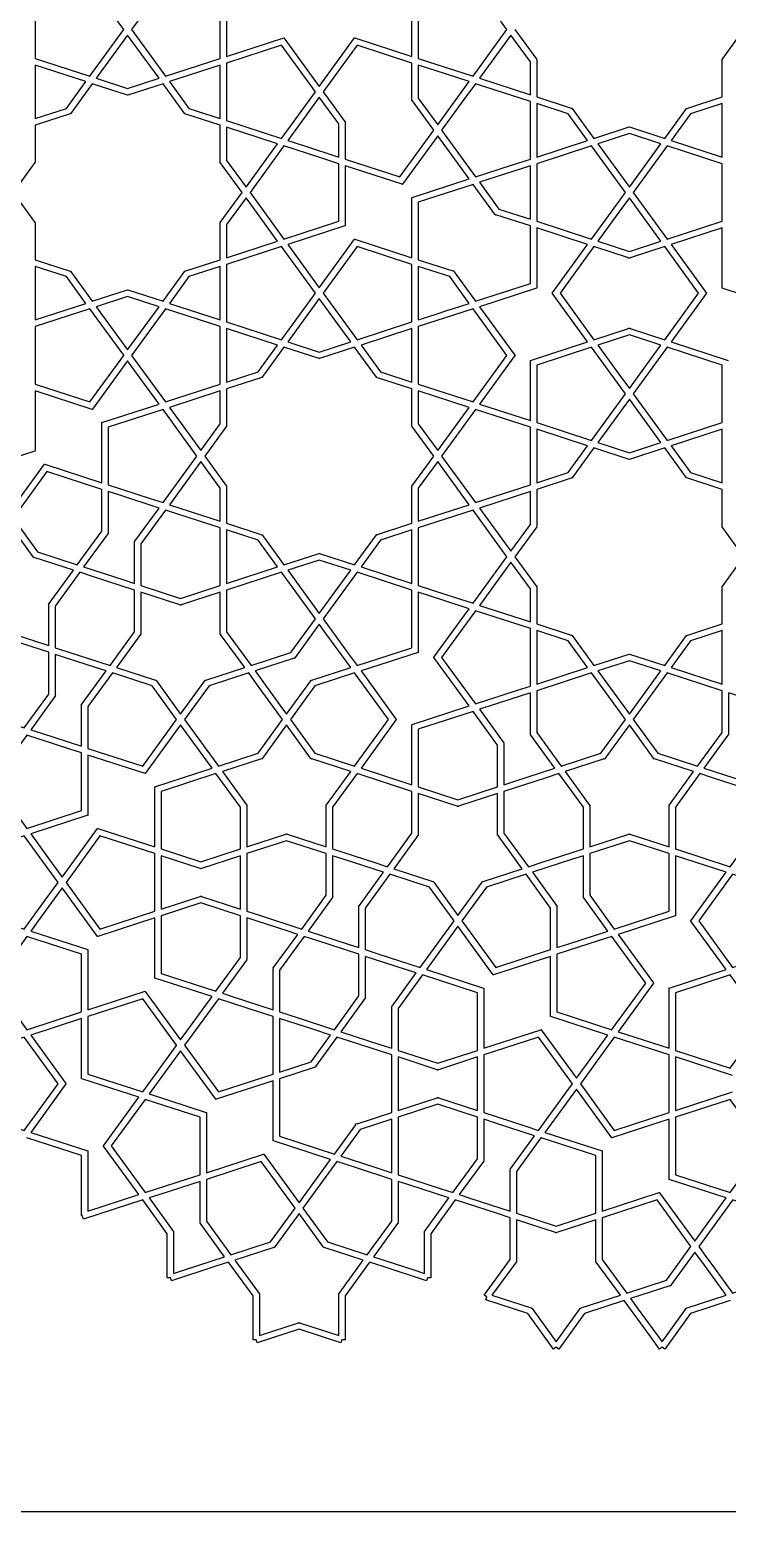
# Model space of a CAD drawing. Header units: millimetres. Extents: x -350 to 350, y -350 to 350.
# Drawn here: x -141.5 to 23.1, y -350 to 0 of the extents above; entities that cross this region are included whole.
import ezdxf

# ---------------------------------------------------------------- set-up
doc = ezdxf.new("R2010")
doc.units = ezdxf.units.MM
for name, color, linetype, true_color in [('canvas_boundary', 7, 'Continuous', 0x505050), ('strapwork_inner', 7, 'Continuous', 0xff8000), ('strapwork_outer', 7, 'Continuous', 0xff0000)]:
    doc.layers.add(name, color=color, linetype=linetype, true_color=true_color)

msp = doc.modelspace()

# ---------------------------------------------------------------- linework, layer by layer
at = {"layer": 'canvas_boundary'}
msp.add_lwpolyline([(-350, -350), (350, -350), (350, 350), (-350, 350)], close=True, dxfattribs=at)
at = {"layer": 'strapwork_inner', "true_color": 0xff8000}
for points in [[(-119.33, 0), (-127.32, 11.01), (-140.26, 6.8), (-140.26, 0), (-140.26, -6.8), (-127.32, -11.01)], [(-109.48, 11.01), (-117.47, 0), (-109.48, -11.01), (-96.54, -6.8), (-96.54, 6.8)], [(-41.3, -9.57), (-41.3, -9.57), (-36.87, -11.01), (-28.88, 0), (-36.87, 11.01), (-41.3, 9.57), (-41.3, 9.57), (-49.81, 6.8), (-49.81, -6.8)], [(-110.98, -11.49), (-118.4, -1.28), (-125.82, -11.49), (-118.4, -13.91)], [(-35.37, -11.49), (-23.36, -15.4), (-23.36, -7.59), (-27.95, -1.27)], [(-79.37, -21.94), (-74.1, -14.69), (-82.1, -3.69), (-95.04, -7.89), (-95.04, -7.9), (-95.04, -7.9), (-95.04, -21.5), (-82.1, -25.7)], [(-67.09, -21.8), (-66.98, -21.94), (-67.09, -22.01), (-67.09, -30.58), (-54.15, -34.78), (-46.15, -23.78), (-46.16, -23.77), (-46.16, -23.77), (-51.19, -16.85), (-51.31, -16.85), (-51.31, -16.67), (-51.42, -16.53), (-51.31, -16.46), (-51.31, -7.89), (-64.25, -3.69), (-72.25, -14.69), (-67.21, -21.62), (-67.09, -21.62)], [(-132.84, -18.6), (-128.25, -12.28), (-140.26, -8.38), (-140.26, -21.01)], [(-103.96, -18.6), (-96.54, -21.01), (-96.54, -8.38), (-108.55, -12.28)], [(-45.23, -22.5), (-42.78, -19.13), (-42.78, -19.13), (-37.8, -12.28), (-45.85, -9.66), (-45.85, -9.66), (-49.81, -8.38), (-49.81, -16.18)], [(-131.9, -19.86), (-131.95, -19.82), (-131.93, -19.88), (-140.26, -22.59), (-140.26, -31.35), (-140.33, -31.35), (-140.28, -31.38), (-145.42, -38.47), (-140.28, -45.56), (-140.33, -45.59), (-140.26, -45.59), (-140.26, -54.35), (-131.93, -57.06), (-131.95, -57.12), (-131.9, -57.08), (-126.75, -64.17), (-118.42, -61.46), (-118.4, -61.52), (-118.38, -61.46), (-110.05, -64.17), (-104.9, -57.08), (-104.85, -57.12), (-104.87, -57.06), (-96.54, -54.35), (-96.54, -45.59), (-96.48, -45.59), (-96.53, -45.56), (-91.38, -38.47), (-96.53, -31.38), (-96.48, -31.35), (-96.54, -31.35), (-96.54, -22.59), (-104.87, -19.88), (-104.85, -19.82), (-104.9, -19.86), (-110.05, -12.77), (-118.38, -15.48), (-118.4, -15.42), (-118.42, -15.48), (-126.75, -12.77)], [(-27.78, -32.01), (-27.78, -32.01), (-23.36, -30.58), (-23.36, -16.97), (-36.3, -12.77), (-39.03, -16.53), (-39.03, -16.53), (-44.3, -23.78), (-36.3, -34.78)], [(-68.59, -22.28), (-73.18, -15.97), (-75.62, -19.34), (-80.6, -26.19), (-76.64, -27.47), (-68.59, -30.09)], [(-21.86, -17.46), (-21.86, -30.09), (-9.85, -26.19), (-14.44, -19.87)], [(21.86, -30.09), (21.86, -17.46), (14.44, -19.87), (9.85, -26.19)], [(-95.04, -23.07), (-95.04, -30.88), (-90.45, -37.19), (-83.03, -26.98)], [(-89.52, -38.47), (-81.53, -49.48), (-68.59, -45.27), (-68.59, -31.67), (-73.01, -30.23), (-81.53, -27.46)], [(-53.61, -36.53), (-67.09, -32.16), (-67.09, -46.33), (-67.08, -46.36), (-67.09, -46.36), (-67.09, -46.37), (-67.12, -46.37), (-80.6, -50.75), (-73.18, -60.97), (-64.85, -49.5), (-64.84, -49.47), (-64.83, -49.48), (-64.82, -49.47), (-64.79, -49.49), (-51.31, -53.87), (-51.31, -39.69), (-51.32, -39.66), (-51.31, -39.66), (-51.31, -39.65), (-51.28, -39.65), (-37.8, -35.27), (-45.23, -25.05), (-53.56, -36.52), (-53.57, -36.55), (-53.58, -36.55), (-53.58, -36.55)], [(-21.86, -31.67), (-21.86, -36.32), (-21.86, -36.32), (-21.86, -45.27), (-15.39, -47.37), (-8.92, -49.48), (-4.93, -43.97), (-0.93, -38.47), (-8.92, -27.46)], [(0, -37.19), (7.42, -26.98), (0, -24.56), (-7.42, -26.98)], [(0.93, -38.47), (6.19, -45.71), (6.19, -45.71), (8.92, -49.48), (21.86, -45.27), (21.86, -36.32), (21.86, -36.32), (21.86, -31.67), (8.92, -27.46)], [(-23.36, -40.62), (-23.36, -32.15), (-31.42, -34.77), (-31.42, -34.77), (-35.37, -36.06), (-30.79, -42.37), (-23.36, -44.79), (-23.36, -40.62)], [(-36.87, -36.55), (-49.81, -40.75), (-49.81, -54.35), (-41.67, -57), (-41.57, -56.93), (-41.46, -57.07), (-41.3, -57.12), (-41.34, -57.24), (-36.3, -64.17), (-23.36, -59.97), (-23.36, -46.36), (-31.51, -43.72), (-31.61, -43.79), (-31.71, -43.65), (-31.88, -43.59), (-31.84, -43.47)], [(-95.04, -53.87), (-83.03, -49.96), (-90.45, -39.75), (-95.04, -46.06)], [(-2.45, -43.11), (-3.71, -44.86), (-4.98, -46.6), (-4.98, -46.6), (-7.42, -49.96), (0, -52.38), (7.42, -49.96), (2.45, -43.11), (2.45, -43.11), (0, -39.75), (-2.45, -43.11)], [(-27.04, -76.97), (-35.37, -88.43), (-23.36, -92.34), (-23.36, -78.17), (-23.37, -78.13), (-23.36, -78.13), (-23.36, -78.12), (-23.33, -78.12), (-9.85, -73.74), (-18.18, -62.27), (-18.21, -62.25), (-18.2, -62.25), (-18.21, -62.24), (-18.18, -62.22), (-9.85, -50.75), (-15.86, -48.8), (-21.86, -46.85), (-21.86, -61.02), (-21.85, -61.05), (-21.86, -61.06), (-21.86, -61.07), (-21.89, -61.07), (-35.37, -65.45), (-27.04, -76.91), (-27.02, -76.93), (-27.02, -76.94), (-27.02, -76.95)], [(-82.1, -51.24), (-95.04, -55.44), (-95.04, -69.05), (-82.1, -73.25), (-74.1, -62.25)], [(-64.25, -73.25), (-51.31, -69.05), (-51.31, -64.4), (-51.31, -60.09), (-51.31, -55.44), (-64.25, -51.24), (-72.25, -62.25), (-72.24, -62.26), (-72.24, -62.26)], [(0, -53.95), (-0.17, -54.01), (-0.21, -53.89), (-8.35, -51.24), (-16.35, -62.25), (-8.35, -73.25), (-0.21, -70.61), (-0.17, -70.49), (0, -70.54), (0.17, -70.49), (0.2, -70.61), (8.35, -73.25), (16.35, -62.25), (8.35, -51.24), (0.2, -53.89), (0.17, -54.01)], [(-132.84, -58.34), (-140.26, -55.93), (-140.26, -68.56), (-128.25, -64.66)], [(-96.54, -55.93), (-103.96, -58.34), (-108.55, -64.66), (-96.54, -68.56)], [(-49.81, -64.4), (-49.81, -68.56), (-45.85, -67.28), (-45.85, -67.28), (-43.1, -66.38), (-41.76, -65.94), (-37.8, -64.66), (-42.39, -58.34), (-49.81, -55.93), (-49.81, -60.09)], [(-140.26, -80.59), (-140.26, -83.74), (-127.33, -87.95), (-119.33, -76.94), (-119.33, -76.93), (-119.33, -76.93), (-127.33, -65.93), (-140.26, -70.14), (-140.26, -80.59)], [(-110.98, -65.45), (-118.4, -63.03), (-125.83, -65.45), (-118.4, -75.67)], [(-117.47, -76.94), (-109.48, -87.95), (-96.54, -83.74), (-96.54, -70.14), (-109.48, -65.93)], [(-65.75, -73.74), (-73.18, -63.52), (-80.6, -73.74), (-73.18, -76.15)], [(-28.88, -76.94), (-36.87, -65.93), (-41.3, -67.37), (-49.81, -70.14), (-49.81, -83.74), (-36.87, -87.95)], [(-95.04, -83.26), (-87.61, -80.84), (-83.03, -74.53), (-95.04, -70.63)], [(-51.31, -70.63), (-63.33, -74.53), (-58.74, -80.84), (-51.31, -83.26)], [(-2.45, -81.38), (-2.45, -81.38), (0, -84.75), (2.45, -81.38), (2.45, -81.38), (7.42, -74.53), (0, -72.12), (-7.42, -74.53)], [(-73.18, -77.67), (-73.2, -77.72), (-81.53, -75.02), (-86.68, -82.1), (-86.73, -82.07), (-86.71, -82.13), (-95.04, -84.83), (-95.04, -93.59), (-95.1, -93.59), (-95.05, -93.63), (-100.2, -100.72), (-95.05, -107.8), (-95.1, -107.84), (-95.04, -107.84), (-95.04, -116.6), (-86.71, -119.31), (-86.73, -119.37), (-86.68, -119.33), (-81.53, -126.42), (-73.2, -123.71), (-73.18, -123.77), (-73.16, -123.71), (-64.83, -126.42), (-59.68, -119.33), (-59.63, -119.37), (-59.65, -119.31), (-51.31, -116.6), (-51.31, -107.84), (-51.25, -107.84), (-51.3, -107.8), (-46.15, -100.72), (-51.3, -93.63), (-51.25, -93.59), (-51.31, -93.59), (-51.31, -84.83), (-59.65, -82.13), (-59.63, -82.07), (-59.68, -82.1), (-64.83, -75.02), (-73.16, -77.72)], [(-21.86, -92.83), (-21.85, -92.83), (-21.85, -92.83), (-8.92, -97.03), (-0.93, -86.02), (-6.19, -78.78), (-6.19, -78.78), (-8.92, -75.02), (-21.86, -79.22)], [(6.19, -78.78), (6.19, -78.78), (0.93, -86.02), (8.92, -97.03), (21.86, -92.83), (21.86, -79.22), (8.92, -75.02)], [(-101.13, -99.44), (-96.54, -93.13), (-96.54, -85.32), (-108.55, -89.22)], [(-37.8, -89.22), (-49.81, -85.32), (-49.81, -93.13), (-45.23, -99.44)], [(0, -99.93), (7.42, -97.52), (0, -87.3), (-7.42, -97.52)], [(-110.05, -111.72), (-102.05, -100.72), (-110.05, -89.71), (-122.99, -93.92), (-122.99, -107.52), (-113.05, -110.75)], [(-23.36, -93.92), (-36.3, -89.71), (-44.3, -100.72), (-36.3, -111.72), (-23.36, -107.52)], [(-9.85, -98.31), (-21.86, -94.4), (-21.86, -107.03), (-14.44, -104.62)], [(21.86, -94.4), (9.85, -98.31), (14.44, -104.62), (21.86, -107.03)], [(-8.35, -98.79), (-13.5, -105.88), (-13.55, -105.84), (-13.53, -105.9), (-21.86, -108.61), (-21.86, -117.37), (-21.92, -117.37), (-21.87, -117.41), (-27.02, -124.49), (-21.87, -131.58), (-21.92, -131.62), (-21.86, -131.62), (-21.86, -140.38), (-13.53, -143.09), (-13.55, -143.14), (-13.5, -143.11), (-8.35, -150.2), (-0.02, -147.49), (0, -147.55), (0.02, -147.49), (8.35, -150.2), (13.5, -143.11), (13.55, -143.14), (13.53, -143.09), (21.86, -140.38), (21.86, -131.62), (21.92, -131.62), (21.87, -131.58), (27.02, -124.49), (21.87, -117.41), (21.92, -117.37), (21.86, -117.37), (21.86, -108.61), (13.53, -105.9), (13.55, -105.84), (13.5, -105.88), (8.35, -98.79), (0.02, -101.5), (0, -101.44), (-0.02, -101.5)], [(-137.43, -104.41), (-145.43, -115.41), (-145.42, -115.42), (-145.42, -115.42), (-139.64, -123.38), (-130.28, -126.42), (-124.49, -118.45), (-124.49, -108.61)], [(-96.54, -116.11), (-96.54, -108.31), (-101.13, -101.99), (-108.55, -112.21)], [(-37.8, -112.21), (-45.23, -101.99), (-49.81, -108.31), (-49.81, -116.11)], [(-122.99, -118.94), (-122.99, -119.06), (-123.08, -119.06), (-128.78, -126.91), (-119.3, -129.99), (-119.3, -129.99), (-116.76, -130.81), (-116.76, -121.12), (-116.84, -121.06), (-116.76, -120.96), (-116.76, -120.84), (-116.67, -120.84), (-110.98, -113), (-120.46, -109.92), (-122.99, -109.1), (-122.99, -118.79), (-122.92, -118.84)], [(-23.36, -109.1), (-35.37, -113), (-27.95, -123.22), (-23.36, -116.9)], [(-109.48, -113.49), (-115.26, -121.45), (-115.26, -131.3), (-105.9, -134.34), (-96.54, -131.3), (-96.54, -117.69)], [(-28.88, -124.49), (-36.87, -113.49), (-49.81, -117.69), (-49.81, -131.3), (-43.34, -133.4), (-36.87, -135.5)], [(-95.04, -118.18), (-95.04, -130.81), (-83.03, -126.91), (-87.62, -120.59)], [(-58.74, -120.59), (-63.33, -126.91), (-51.31, -130.81), (-51.31, -118.18)], [(-73.18, -125.28), (-80.6, -127.69), (-73.18, -137.91), (-65.75, -127.69)], [(-23.36, -139.89), (-23.36, -132.08), (-27.95, -125.77), (-35.37, -135.99)], [(-135.49, -145.99), (-132.49, -146.96), (-132.49, -146.96), (-122.55, -150.2), (-116.76, -142.23), (-116.76, -132.39), (-126.71, -129.16), (-126.71, -129.16), (-129.7, -128.18), (-135.49, -136.15)], [(-82.1, -128.18), (-95.04, -132.39), (-95.04, -142.23), (-89.25, -150.2), (-79.89, -147.15), (-74.1, -139.19)], [(-66.1, -147.65), (-64.25, -150.2), (-51.31, -145.99), (-51.31, -132.39), (-64.25, -128.18), (-72.25, -139.19), (-66.1, -147.65)], [(-111.76, -153.62), (-111.69, -153.72), (-111.57, -153.76), (-111.6, -153.85), (-105.9, -161.69), (-100.2, -153.85), (-100.23, -153.76), (-100.12, -153.72), (-100.04, -153.62), (-99.97, -153.68), (-90.75, -150.68), (-96.45, -142.84), (-96.54, -142.84), (-96.54, -142.72), (-96.61, -142.62), (-96.54, -142.57), (-96.54, -132.87), (-105.76, -135.87), (-105.78, -135.95), (-105.9, -135.92), (-106.02, -135.95), (-106.05, -135.87), (-115.26, -132.87), (-115.26, -142.57), (-115.19, -142.62), (-115.26, -142.72), (-115.26, -142.84), (-115.35, -142.84), (-121.05, -150.68), (-111.83, -153.68)], [(-54.97, -162.97), (-55, -162.99), (-63.33, -174.46), (-51.31, -178.36), (-51.31, -164.19), (-51.32, -164.16), (-51.31, -164.15), (-51.31, -164.14), (-51.28, -164.14), (-37.8, -159.76), (-46.13, -148.3), (-46.16, -148.28), (-46.15, -148.27), (-46.16, -148.26), (-46.13, -148.24), (-37.8, -136.78), (-43.81, -134.82), (-49.81, -132.87), (-49.81, -147.05), (-49.8, -147.08), (-49.81, -147.08), (-49.81, -147.09), (-49.84, -147.09), (-63.33, -151.47), (-55, -162.94), (-54.97, -162.96), (-54.98, -162.97)], [(-23.36, -155.07), (-23.36, -141.47), (-36.3, -137.26), (-44.3, -148.27), (-36.3, -159.28), (-26.36, -156.05), (-26.36, -156.05)], [(-71.61, -142.62), (-73.18, -140.46), (-78.87, -148.31), (-78.85, -148.39), (-78.96, -148.43), (-79.04, -148.53), (-79.11, -148.48), (-88.33, -151.47), (-82.47, -159.54), (-82.47, -159.54), (-80.9, -161.69), (-75.2, -153.85), (-75.23, -153.76), (-75.12, -153.72), (-75.04, -153.63), (-74.97, -153.68), (-65.75, -150.68), (-71.61, -142.62)], [(-21.86, -141.96), (-21.86, -154.59), (-9.85, -150.68), (-14.44, -144.37)], [(9.85, -150.68), (21.86, -154.59), (21.86, -141.96), (14.44, -144.37)], [(-146.35, -144.04), (-155.72, -147.08), (-155.72, -160.69), (-142.78, -164.89), (-136.99, -156.93), (-136.99, -147.08)], [(-129.17, -159.31), (-123.48, -151.47), (-126.01, -150.65), (-126.01, -150.65), (-135.49, -147.57), (-135.49, -157.26), (-135.42, -157.31), (-135.49, -157.41), (-135.49, -157.54), (-135.58, -157.54), (-141.28, -165.38), (-138.74, -166.2), (-138.74, -166.2), (-129.26, -169.28), (-129.26, -159.59), (-129.34, -159.54), (-129.26, -159.44), (-129.26, -159.31)], [(0, -161.69), (7.42, -151.47), (0, -149.06), (-7.42, -151.47)], [(-114.83, -173.97), (-106.83, -162.97), (-112.62, -155), (-121.98, -151.96), (-127.76, -159.92), (-127.76, -169.77)], [(-81.83, -162.97), (-87.97, -154.51), (-87.97, -154.51), (-89.83, -151.96), (-99.19, -155), (-104.97, -162.97), (-96.98, -173.97), (-87.62, -170.93)], [(-74.19, -155), (-79.97, -162.97), (-74.19, -170.93), (-64.84, -173.97), (-64.84, -173.97), (-64.83, -173.97), (-56.83, -162.97), (-64.83, -151.96)], [(-16.08, -173.97), (-6.71, -170.93), (-0.93, -162.97), (-8.92, -151.96), (-21.86, -156.16), (-21.86, -166.01)], [(8.92, -151.96), (0.93, -162.97), (6.71, -170.93), (16.08, -173.97), (21.86, -166.01), (21.86, -156.16)], [(-29.52, -168.62), (-29.59, -168.67), (-29.59, -178.36), (-27.06, -177.54), (-17.58, -174.46), (-23.27, -166.62), (-23.36, -166.62), (-23.36, -166.49), (-23.44, -166.39), (-23.36, -166.34), (-23.36, -156.65), (-32.84, -159.73), (-32.84, -159.73), (-35.38, -160.55), (-29.68, -168.39), (-29.59, -168.39), (-29.59, -168.52)], [(23.36, -166.62), (23.27, -166.62), (17.58, -174.46), (27.06, -177.54), (27.06, -177.54), (29.59, -178.36), (29.59, -168.67), (29.51, -168.62), (29.59, -168.52), (29.59, -168.39), (29.68, -168.39), (35.37, -160.55), (25.89, -157.47), (25.89, -157.47), (23.36, -156.65), (23.36, -166.34), (23.43, -166.39), (23.36, -166.49)], [(-127.76, -185.55), (-127.76, -185.56), (-127.8, -185.56), (-141.28, -189.94), (-136.81, -196.09), (-133.85, -200.16), (-125.52, -188.69), (-125.51, -188.66), (-125.5, -188.67), (-125.5, -188.66), (-125.47, -188.68), (-111.99, -193.06), (-111.99, -178.88), (-112, -178.85), (-111.99, -178.85), (-111.99, -178.84), (-111.96, -178.84), (-98.48, -174.46), (-105.9, -164.24), (-114.23, -175.71), (-114.24, -175.74), (-114.25, -175.73), (-114.26, -175.74), (-114.28, -175.72), (-127.76, -171.34), (-127.76, -185.52), (-127.75, -185.55)], [(-96.05, -175.25), (-90.35, -183.09), (-90.27, -183.09), (-90.27, -183.21), (-90.19, -183.31), (-90.27, -183.36), (-90.27, -193.06), (-81.05, -190.06), (-81.02, -189.98), (-80.9, -190.01), (-80.79, -189.98), (-80.76, -190.06), (-71.54, -193.06), (-71.54, -183.36), (-71.61, -183.31), (-71.54, -183.21), (-71.54, -183.09), (-71.45, -183.09), (-65.75, -175.25), (-74.97, -172.25), (-75.04, -172.31), (-75.12, -172.21), (-75.23, -172.17), (-75.21, -172.08), (-80.9, -164.24), (-86.6, -172.08), (-86.57, -172.17), (-86.69, -172.21), (-86.76, -172.31), (-86.83, -172.25)], [(-31.09, -169), (-36.88, -161.04), (-49.81, -165.24), (-49.81, -178.85), (-40.45, -181.89), (-31.09, -178.85)], [(-5.67, -172.17), (-5.79, -172.21), (-5.86, -172.31), (-5.93, -172.25), (-15.15, -175.25), (-9.45, -183.09), (-9.36, -183.09), (-9.36, -183.21), (-9.29, -183.31), (-9.36, -183.36), (-9.36, -193.06), (-0.15, -190.06), (-0.12, -189.98), (0, -190.01), (0.12, -189.98), (0.14, -190.06), (9.36, -193.06), (9.36, -183.36), (9.29, -183.31), (9.36, -183.21), (9.36, -183.09), (9.45, -183.09), (15.15, -175.25), (5.93, -172.25), (5.86, -172.31), (5.79, -172.21), (5.67, -172.17), (5.7, -172.08), (0, -164.24), (-5.7, -172.08)], [(-142.2, -166.65), (-150.2, -177.66), (-142.2, -188.67), (-129.26, -184.46), (-129.26, -170.86), (-132.26, -169.88), (-132.26, -169.88)], [(-91.77, -193.54), (-91.77, -183.7), (-97.55, -175.73), (-110.49, -179.94), (-110.49, -193.54), (-101.13, -196.59)], [(-60.1, -196.77), (-57.1, -197.75), (-51.31, -189.78), (-51.31, -179.94), (-64.25, -175.73), (-70.04, -183.7), (-70.04, -193.54), (-60.1, -196.77)], [(-10.86, -193.54), (-10.86, -183.7), (-16.65, -175.73), (-19.65, -176.71), (-19.65, -176.71), (-29.59, -179.94), (-29.59, -189.78), (-23.8, -197.75), (-20.81, -196.77), (-20.81, -196.77)], [(19.64, -176.71), (16.65, -175.73), (10.86, -183.7), (10.86, -193.54), (23.8, -197.75), (29.59, -189.78), (29.59, -179.94), (19.64, -176.71)], [(-31.09, -180.43), (-40.31, -183.42), (-40.33, -183.51), (-40.45, -183.47), (-40.57, -183.51), (-40.6, -183.42), (-49.81, -180.43), (-49.81, -190.12), (-49.74, -190.17), (-49.81, -190.27), (-49.81, -190.39), (-49.9, -190.39), (-55.6, -198.24), (-46.38, -201.23), (-46.31, -201.18), (-46.24, -201.28), (-46.12, -201.32), (-46.15, -201.4), (-40.45, -209.24), (-34.75, -201.4), (-34.78, -201.32), (-34.66, -201.28), (-34.59, -201.18), (-34.52, -201.23), (-25.3, -198.24), (-31, -190.39), (-31.09, -190.39), (-31.09, -190.27), (-31.16, -190.17), (-31.09, -190.12)], [(-139.79, -208.33), (-134.78, -201.44), (-137.14, -198.19), (-142.78, -190.43), (-155.72, -194.63), (-155.72, -208.24), (-142.78, -212.44)], [(-124.93, -212.44), (-111.99, -208.24), (-111.99, -204.72), (-111.99, -194.63), (-124.93, -190.43), (-132.92, -201.43), (-132.93, -201.44)], [(-87.27, -209.21), (-77.33, -212.44), (-71.54, -204.48), (-71.54, -194.63), (-80.9, -191.59), (-90.27, -194.63), (-90.27, -205.09), (-90.27, -205.09), (-90.27, -208.24), (-87.27, -209.21)], [(-9.36, -204.48), (-3.58, -212.44), (9.36, -208.24), (9.36, -194.63), (0, -191.59), (-9.36, -194.63)], [(-110.49, -197.78), (-110.49, -197.78), (-110.49, -204.72), (-110.49, -205.09), (-110.49, -205.09), (-110.49, -207.75), (-101.27, -204.76), (-101.24, -204.67), (-101.13, -204.71), (-101.01, -204.67), (-100.98, -204.76), (-91.77, -207.75), (-91.77, -197.78), (-91.77, -197.78), (-91.77, -195.12), (-100.98, -198.12), (-101.01, -198.2), (-101.13, -198.16), (-101.24, -198.2), (-101.27, -198.12), (-110.49, -195.12)], [(-63.81, -216.83), (-63.81, -207.14), (-63.89, -207.09), (-63.81, -206.99), (-63.81, -206.87), (-63.72, -206.87), (-58.03, -199.02), (-67.51, -195.94), (-70.04, -195.12), (-70.04, -204.81), (-69.97, -204.87), (-70.04, -204.97), (-70.04, -205.09), (-70.13, -205.09), (-75.83, -212.93), (-66.35, -216.01), (-66.35, -216.01)], [(-5.08, -212.93), (-10.77, -205.09), (-10.86, -205.09), (-10.86, -204.97), (-10.94, -204.87), (-10.86, -204.81), (-10.86, -195.12), (-13.4, -195.94), (-13.4, -195.94), (-22.88, -199.02), (-17.18, -206.87), (-17.09, -206.87), (-17.09, -206.99), (-17.02, -207.09), (-17.09, -207.14), (-17.09, -216.83), (-14.56, -216.01), (-14.56, -216.01)], [(5.71, -225.2), (5.7, -225.21), (5.71, -225.22), (5.68, -225.24), (-2.65, -236.71), (9.36, -240.61), (9.36, -226.44), (9.35, -226.41), (9.36, -226.4), (9.36, -226.39), (9.4, -226.39), (22.87, -222.01), (14.54, -210.55), (14.52, -210.53), (14.52, -210.52), (14.52, -210.51), (14.54, -210.49), (22.87, -199.02), (10.86, -195.12), (10.86, -209.29), (10.87, -209.33), (10.86, -209.33), (10.86, -209.34), (10.83, -209.34), (-2.65, -213.72), (5.68, -225.19)], [(-125.51, -214.21), (-125.52, -214.18), (-133.85, -202.71), (-139.5, -210.49), (-141.28, -212.93), (-127.8, -217.31), (-127.76, -217.31), (-127.76, -217.32), (-127.75, -217.32), (-127.76, -217.35), (-127.76, -231.53), (-114.28, -227.15), (-114.26, -227.13), (-114.25, -227.14), (-114.24, -227.13), (-114.23, -227.17), (-105.9, -238.63), (-98.48, -228.41), (-111.96, -224.03), (-111.99, -224.03), (-111.99, -224.02), (-112, -224.02), (-111.99, -223.99), (-111.99, -209.82), (-125.47, -214.19), (-125.5, -214.21), (-125.5, -214.21)], [(-49.38, -221.52), (-41.38, -210.52), (-47.16, -202.55), (-56.53, -199.51), (-62.31, -207.48), (-62.31, -217.32), (-59.32, -218.29)], [(-18.59, -217.32), (-18.59, -207.48), (-24.38, -199.51), (-33.74, -202.55), (-39.52, -210.51), (-39.52, -210.51), (-39.52, -210.52), (-31.53, -221.52)], [(39.52, -210.52), (33.74, -202.55), (24.37, -199.51), (16.38, -210.52), (24.37, -221.52), (33.74, -218.48)], [(-97.55, -227.14), (-91.77, -219.17), (-91.77, -209.33), (-101.13, -206.29), (-110.49, -209.33), (-110.49, -222.93)], [(-90.35, -219.78), (-96.05, -227.62), (-93.52, -228.45), (-84.04, -231.53), (-84.04, -221.84), (-84.11, -221.78), (-84.04, -221.68), (-84.04, -221.56), (-83.95, -221.56), (-78.25, -213.72), (-80.79, -212.9), (-80.79, -212.9), (-90.27, -209.82), (-90.27, -219.51), (-90.19, -219.56), (-90.27, -219.66), (-90.27, -219.78)], [(-40.45, -211.79), (-47.88, -222.01), (-34.4, -226.39), (-34.36, -226.39), (-34.36, -226.4), (-34.35, -226.41), (-34.36, -226.44), (-34.36, -240.61), (-20.88, -236.23), (-20.86, -236.21), (-20.85, -236.22), (-20.84, -236.22), (-20.83, -236.25), (-12.5, -247.71), (-5.08, -237.5), (-18.56, -233.12), (-18.59, -233.12), (-18.59, -233.1), (-18.6, -233.1), (-18.59, -233.07), (-18.59, -218.9), (-32.07, -223.28), (-32.09, -223.3), (-32.1, -223.29), (-32.11, -223.29), (-32.12, -223.26)], [(-150.2, -225.21), (-142.2, -236.22), (-129.26, -232.01), (-129.26, -218.41), (-142.2, -214.21)], [(-63.81, -218.41), (-73.76, -215.18), (-73.76, -215.18), (-76.75, -214.21), (-82.54, -222.17), (-82.54, -232.01), (-78.12, -233.45), (-78.12, -233.45), (-69.6, -236.22), (-63.81, -228.25)], [(-7.15, -215.18), (-17.09, -218.41), (-17.09, -232.01), (-4.16, -236.22), (-4.16, -236.22), (-4.15, -236.22), (-4.14, -236.21), (-4.14, -236.21), (3.85, -225.21), (-4.15, -214.21), (-7.15, -215.18)], [(-62.31, -228.74), (-62.31, -228.87), (-62.4, -228.87), (-68.1, -236.71), (-58.62, -239.79), (-58.62, -239.79), (-56.09, -240.61), (-56.09, -230.92), (-56.16, -230.86), (-56.09, -230.76), (-56.09, -230.64), (-56, -230.64), (-50.3, -222.8), (-52.83, -221.98), (-62.31, -218.9), (-62.31, -228.59), (-62.24, -228.64)], [(-45.23, -244.14), (-35.86, -241.1), (-35.86, -227.49), (-48.8, -223.29), (-54.59, -231.25), (-54.59, -241.1)], [(10.86, -241.1), (23.8, -245.3), (31.8, -234.29), (29.73, -231.45), (23.8, -223.29), (10.86, -227.49), (10.86, -241.09), (10.86, -241.09)], [(-106.84, -239.92), (-106.84, -239.92), (-106.83, -239.91), (-114.83, -228.9), (-127.76, -233.1), (-127.76, -246.71), (-114.83, -250.91)], [(-96.98, -250.91), (-84.04, -246.71), (-84.04, -237.75), (-84.04, -237.75), (-84.04, -233.1), (-87.04, -232.13), (-96.98, -228.9), (-104.97, -239.9), (-104.97, -239.9), (-104.97, -239.91)], [(-129.27, -247.8), (-129.26, -247.76), (-129.26, -233.59), (-141.28, -237.49), (-132.95, -248.96), (-132.92, -248.98), (-132.93, -248.99), (-132.92, -249), (-132.95, -249.02), (-141.28, -260.48), (-127.8, -264.86), (-127.76, -264.86), (-127.76, -264.87), (-127.75, -264.88), (-127.76, -264.91), (-127.76, -279.08), (-115.75, -275.18), (-124.08, -263.71), (-124.11, -263.69), (-124.1, -263.68), (-124.11, -263.68), (-124.08, -263.66), (-115.75, -252.19), (-129.23, -247.81), (-129.26, -247.81), (-129.26, -247.8)], [(-70.53, -237.5), (-74.49, -236.21), (-82.54, -233.59), (-82.54, -242.06), (-82.54, -242.06), (-82.54, -246.22), (-75.12, -243.81)], [(-134.78, -248.99), (-142.78, -237.98), (-142.79, -237.99), (-142.79, -237.99), (-155.72, -242.19), (-155.72, -245.34), (-155.72, -252.64), (-155.72, -255.79), (-142.78, -260)], [(-74.06, -244.91), (-74.02, -245.03), (-74.19, -245.09), (-74.29, -245.23), (-74.39, -245.15), (-82.54, -247.8), (-82.54, -261.4), (-69.6, -265.61), (-64.57, -258.68), (-64.61, -258.56), (-64.44, -258.5), (-64.34, -258.36), (-64.23, -258.44), (-56.09, -255.79), (-56.09, -252.64), (-56.09, -242.19), (-66.03, -238.96), (-66.03, -238.96), (-69.03, -237.98)], [(-24.42, -259.02), (-21.42, -260), (-14.99, -251.13), (-13.43, -249), (-13.43, -248.99), (-13.43, -248.99), (-21.42, -237.98), (-34.36, -242.19), (-34.36, -245.34), (-34.36, -252.64), (-34.36, -255.79), (-24.42, -259.02)], [(-11.57, -248.99), (-3.58, -260), (9.36, -255.79), (9.36, -255.7), (9.36, -242.19), (-3.58, -237.98), (-11.57, -248.98)], [(-97.57, -252.65), (-105.9, -241.18), (-113.33, -251.4), (-99.85, -255.78), (-99.81, -255.78), (-99.81, -255.79), (-99.8, -255.79), (-99.81, -255.83), (-99.81, -270), (-86.33, -265.62), (-86.31, -265.6), (-86.3, -265.61), (-86.29, -265.61), (-86.28, -265.64), (-77.95, -277.1), (-70.53, -266.88), (-84.01, -262.5), (-84.04, -262.5), (-84.04, -262.49), (-84.05, -262.49), (-84.04, -262.46), (-84.04, -248.29), (-97.52, -252.67), (-97.55, -252.69), (-97.55, -252.68), (-97.56, -252.68)], [(-35.86, -245.34), (-35.86, -242.67), (-45.08, -245.67), (-45.11, -245.75), (-45.23, -245.72), (-45.34, -245.75), (-45.37, -245.67), (-54.59, -242.67), (-54.59, -245.34), (-54.59, -245.34), (-54.59, -255.3), (-45.37, -252.31), (-45.34, -252.22), (-45.23, -252.26), (-45.11, -252.22), (-45.08, -252.31), (-35.86, -255.3), (-35.86, -252.64)], [(-4.15, -261.76), (-4.16, -261.76), (-4.17, -261.73), (-12.5, -250.26), (-19.92, -260.48), (-6.44, -264.86), (-6.41, -264.86), (-6.41, -264.87), (-6.4, -264.88), (-6.41, -264.91), (-6.41, -279.08), (7.07, -274.7), (7.09, -274.68), (7.1, -274.69), (7.11, -274.69), (7.12, -274.72), (15.45, -286.18), (22.87, -275.97), (9.39, -271.59), (9.36, -271.59), (9.36, -271.58), (9.35, -271.57), (9.36, -271.54), (9.36, -257.37), (-4.12, -261.75), (-4.14, -261.77)], [(-104.31, -271.46), (-101.31, -270.49), (-101.31, -256.88), (-114.25, -252.68), (-122.25, -263.68), (-114.25, -274.69), (-104.31, -271.46)], [(-54.59, -265.84), (-54.59, -265.84), (-54.59, -270.49), (-44.65, -273.72), (-44.65, -273.72), (-41.65, -274.69), (-35.86, -266.73), (-35.86, -256.88), (-45.23, -253.84), (-54.59, -256.88)], [(10.86, -270.49), (23.8, -274.69), (23.81, -274.68), (23.81, -274.68), (29.99, -266.18), (31.8, -263.68), (23.8, -252.68), (10.86, -256.88), (10.86, -256.89), (10.86, -256.89)], [(-60.05, -268.71), (-56.09, -270), (-56.09, -261.53), (-56.09, -261.53), (-56.09, -257.37), (-63.51, -259.78), (-68.1, -266.1), (-60.05, -268.71)], [(-34.36, -267.34), (-34.45, -267.34), (-40.15, -275.18), (-37.62, -276), (-37.62, -276), (-28.14, -279.08), (-28.14, -269.39), (-28.21, -269.34), (-28.14, -269.24), (-28.14, -269.11), (-28.05, -269.11), (-22.35, -261.27), (-31.83, -258.19), (-31.83, -258.19), (-34.36, -257.37), (-34.36, -267.06), (-34.29, -267.11), (-34.36, -267.21)], [(-17.28, -282.61), (-7.91, -279.57), (-7.91, -265.96), (-20.85, -261.76), (-20.86, -261.77), (-26.64, -269.72), (-26.64, -279.57)], [(-78.88, -278.39), (-78.88, -278.38), (-86.88, -267.37), (-99.81, -271.58), (-99.81, -281.42), (-94.03, -289.38), (-84.66, -286.34)], [(-77.02, -278.38), (-71.24, -286.34), (-61.88, -289.38), (-56.09, -281.42), (-56.09, -271.58), (-64.61, -268.81), (-64.61, -268.81), (-69.03, -267.37)], [(-107.54, -293.78), (-105.01, -292.95), (-105.01, -292.95), (-95.53, -289.87), (-101.22, -282.03), (-101.31, -282.03), (-101.31, -281.91), (-101.39, -281.81), (-101.31, -281.76), (-101.31, -272.06), (-110.79, -275.14), (-110.79, -275.14), (-113.33, -275.97), (-107.63, -283.81), (-107.54, -283.81), (-107.54, -283.93), (-107.47, -284.03), (-107.54, -284.08)], [(-54.68, -282.03), (-60.38, -289.87), (-50.9, -292.95), (-50.9, -292.95), (-48.36, -293.78), (-48.36, -284.08), (-48.44, -284.03), (-48.36, -283.93), (-48.36, -283.81), (-48.27, -283.81), (-42.58, -275.97), (-52.06, -272.89), (-52.06, -272.89), (-54.59, -272.06), (-54.59, -281.76), (-54.52, -281.81), (-54.59, -281.91), (-54.59, -282.03)], [(-6.41, -290.5), (-0.63, -298.47), (8.74, -295.42), (14.52, -287.46), (6.53, -276.45), (-6.41, -280.66)], [(19.44, -291.67), (22.52, -295.92), (22.52, -295.92), (24.37, -298.47), (37.31, -294.26), (37.31, -280.66), (24.37, -276.45), (24.37, -276.46), (24.37, -276.46), (16.38, -287.46), (18.23, -290.01), (18.23, -290.01)], [(-93.1, -290.66), (-87.4, -298.5), (-87.31, -298.5), (-87.31, -298.63), (-87.24, -298.72), (-87.31, -298.78), (-87.31, -308.47), (-78.1, -305.47), (-78.07, -305.39), (-77.95, -305.43), (-77.83, -305.39), (-77.81, -305.47), (-68.59, -308.47), (-68.59, -298.78), (-68.66, -298.72), (-68.59, -298.63), (-68.59, -298.5), (-68.5, -298.5), (-62.8, -290.66), (-72.02, -287.67), (-72.09, -287.72), (-72.16, -287.62), (-72.28, -287.58), (-72.25, -287.5), (-77.95, -279.65), (-83.65, -287.5), (-83.62, -287.58), (-83.74, -287.62), (-83.81, -287.72), (-83.88, -287.67)], [(-32.42, -298.95), (-23.21, -301.95), (-23.13, -301.9), (-23.06, -302), (-22.94, -302.03), (-22.97, -302.12), (-17.28, -309.96), (-11.58, -302.12), (-11.61, -302.03), (-11.49, -302), (-11.42, -301.9), (-11.34, -301.95), (-2.13, -298.95), (-7.82, -291.11), (-7.91, -291.11), (-7.91, -290.99), (-7.98, -290.89), (-7.91, -290.84), (-7.91, -281.14), (-17.13, -284.14), (-17.16, -284.23), (-17.28, -284.19), (-17.39, -284.23), (-17.42, -284.14), (-26.64, -281.14), (-26.64, -290.84), (-26.57, -290.89), (-26.64, -290.99), (-26.64, -291.11), (-26.73, -291.11)], [(13.42, -302.12), (13.39, -302.03), (13.51, -302), (13.58, -301.9), (13.66, -301.95), (22.87, -298.95), (17.74, -291.88), (15.45, -288.74), (9.75, -296.58), (9.78, -296.66), (9.66, -296.7), (9.59, -296.8), (9.52, -296.75), (0.3, -299.74), (1.87, -301.9), (1.87, -301.9), (7.72, -309.96)]]:
    msp.add_lwpolyline(points, close=True, dxfattribs=at)
for points in [[(-95.04, 6.32), (-95.04, -6.31), (-81.56, -1.93), (-81.53, -1.92), (-81.53, -1.92), (-81.52, -1.92), (-81.51, -1.95), (-73.18, -13.42), (-64.85, -1.95), (-64.84, -1.92), (-64.83, -1.92), (-64.82, -1.92), (-64.79, -1.93), (-51.31, -6.31), (-51.31, 6.32)], [(-27.02, 0), (-21.87, -7.09), (-21.92, -7.12), (-21.86, -7.12), (-21.86, -15.88), (-13.53, -18.59), (-13.55, -18.65), (-13.5, -18.61), (-8.35, -25.7), (-0.02, -22.99), (0, -23.05), (0.02, -22.99), (8.35, -25.7), (13.5, -18.61), (13.55, -18.65), (13.53, -18.59), (21.86, -15.88), (21.86, -7.12), (21.92, -7.12), (21.87, -7.09), (27.02, 0)], [(35.37, -65.45), (21.89, -61.07), (21.86, -61.07), (21.86, -61.06), (21.85, -61.05), (21.86, -61.02), (21.86, -46.85), (9.85, -50.75), (18.18, -62.22), (18.21, -62.24), (18.2, -62.25), (18.21, -62.26), (18.18, -62.27), (9.85, -73.74), (23.33, -78.12)], [(-146.35, -114.14), (-138.02, -102.67), (-138.01, -102.64), (-138, -102.64), (-138, -102.63), (-137.97, -102.65), (-124.49, -107.03), (-124.49, -92.86), (-124.5, -92.83), (-124.49, -92.83), (-124.49, -92.81), (-124.46, -92.81), (-110.98, -88.43), (-118.4, -78.22), (-126.73, -89.68), (-126.74, -89.71), (-126.75, -89.71), (-126.76, -89.72), (-126.78, -89.7), (-140.26, -85.32), (-140.26, -99.49), (-140.25, -99.52), (-140.26, -99.53), (-140.26, -99.54), (-140.3, -99.54), (-153.78, -103.92)], [(-146.21, -142.51), (-136.99, -145.5), (-136.99, -135.81), (-137.06, -135.76), (-136.99, -135.66), (-136.99, -135.54), (-136.9, -135.54), (-131.2, -127.69), (-140.42, -124.7), (-140.49, -124.75), (-140.57, -124.65), (-140.68, -124.61), (-140.66, -124.53), (-146.35, -116.69)], [(24.34, -247.05), (10.86, -242.67), (10.86, -255.3), (24.34, -250.92)]]:
    msp.add_lwpolyline(points, dxfattribs=at)
at = {"layer": 'strapwork_outer', "true_color": 0xff0000}
msp.add_lwpolyline([(23.8, -300.23), (14.44, -303.27), (8.33, -311.68), (7.72, -311.24), (7.12, -311.68), (4.95, -308.69), (4.95, -308.69), (-1.2, -300.23), (-10.56, -303.27), (-16.67, -311.68), (-17.28, -311.24), (-17.88, -311.68), (-23.99, -303.27), (-33.87, -300.06), (-33.64, -299.35), (-34.24, -298.91), (-28.14, -290.5), (-28.14, -280.66), (-31.13, -279.68), (-31.13, -279.68), (-41.08, -276.45), (-46.86, -284.42), (-46.86, -294.81), (-47.61, -294.81), (-47.85, -295.52), (-58.31, -292.12), (-58.31, -292.12), (-61.3, -291.15), (-67.09, -299.11), (-67.09, -309.5), (-67.84, -309.5), (-68.07, -310.22), (-77.95, -307), (-87.83, -310.22), (-88.06, -309.5), (-88.81, -309.5), (-88.81, -299.11), (-94.6, -291.15), (-97.6, -292.12), (-97.6, -292.12), (-108.06, -295.52), (-108.29, -294.81), (-109.04, -294.81), (-109.04, -284.42), (-114.83, -276.45), (-128.81, -281), (-129.1, -280.11), (-129.26, -280.11), (-129.26, -279.6), (-129.27, -279.57), (-129.26, -279.57), (-129.26, -265.96), (-142.2, -261.76)], dxfattribs=at)

doc.saveas('drawing.dxf')
